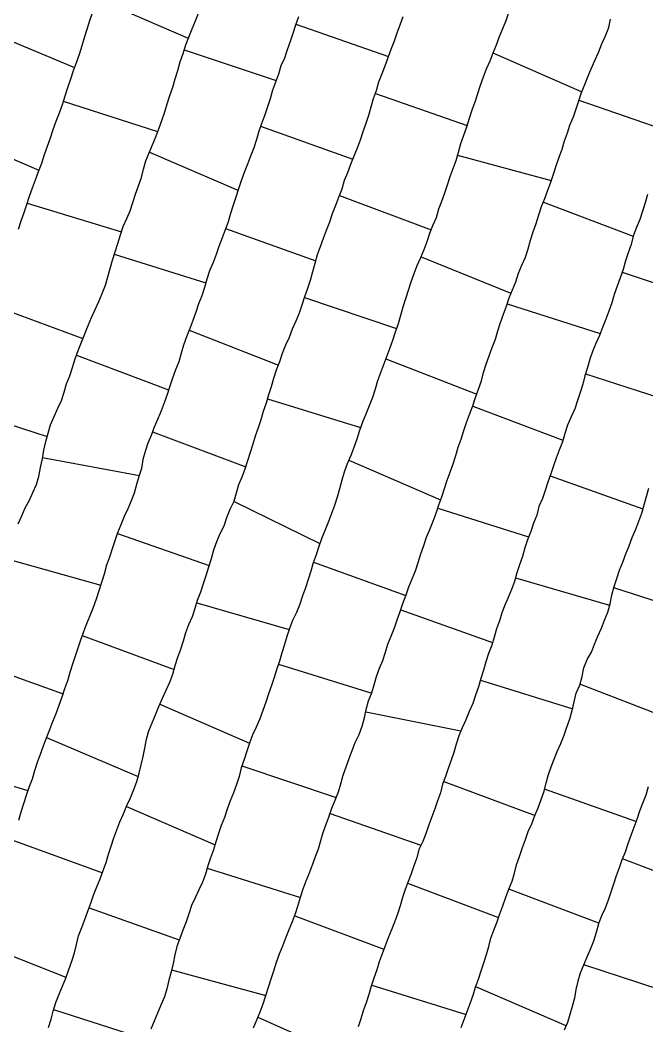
# Model space of a CAD drawing. Extents: x 703186 to 703989, y 1560402 to 1561368.
# Drawn here: x 703552.29 to 703581.29, y 1560532.73 to 1560579.26 of the extents above; entities that cross this region are included whole.
import ezdxf

# ---------------------------------------------------------------- set-up
doc = ezdxf.new("R2010")
doc.units = 0
doc.layers.add('10124_2002_REAL', color=30, linetype='Continuous')
doc.layers.add('AGROCAD PLL', color=7, linetype='Continuous')

msp = doc.modelspace()

# ---------------------------------------------------------------- linework, layer by layer
at = {"layer": '10124_2002_REAL'}
for points in [[(703555.6299, 1560579.591), (703555.5049, 1560579.224), (703555.3794, 1560578.8361), (703555.2573, 1560578.4515), (703555.1449, 1560578.0683), (703555.0156, 1560577.6747), (703554.8811, 1560577.2899), (703554.7415, 1560576.9126), (703554.6162, 1560576.528), (703554.485, 1560576.1273), (703554.3571, 1560575.7417), (703554.2322, 1560575.3512), (703554.0896, 1560574.9626), (703553.9434, 1560574.5756), (703553.8003, 1560574.1908), (703553.6773, 1560573.8), (703553.5341, 1560573.4127), (703553.4052, 1560573.0245), (703553.2854, 1560572.629), (703553.1321, 1560572.2372), (703552.9863, 1560571.8606), (703552.849, 1560571.4849), (703552.7089, 1560571.1092), (703552.5916, 1560570.7243), (703552.4626, 1560570.3417), (703552.3245, 1560569.9669), (703552.204, 1560569.583)], [(703552.206, 1560555.9601), (703552.3736, 1560556.3259), (703552.5302, 1560556.6931), (703552.7178, 1560557.0466), (703552.8844, 1560557.4123), (703553.0449, 1560557.7779), (703553.1614, 1560558.1542), (703553.2405, 1560558.5566), (703553.3193, 1560558.9675), (703553.3934, 1560559.3687), (703553.4807, 1560559.7714), (703553.5849, 1560560.1594), (703553.7008, 1560560.5423), (703553.8608, 1560560.9295), (703554.0335, 1560561.3105), (703554.2076, 1560561.6698), (703554.3256, 1560562.0519), (703554.4419, 1560562.431), (703554.5829, 1560562.8096), (703554.7109, 1560563.1942), (703554.8347, 1560563.5915), (703554.9806, 1560563.9788), (703555.1317, 1560564.3671), (703555.2799, 1560564.7541), (703555.4349, 1560565.1281), (703555.5997, 1560565.4997), (703555.7646, 1560565.8712), (703555.9291, 1560566.2428), (703556.0907, 1560566.621), (703556.236, 1560567.0012), (703556.3433, 1560567.3834), (703556.4545, 1560567.7717), (703556.561, 1560568.1601), (703556.6814, 1560568.5477), (703556.8136, 1560568.9297), (703556.9276, 1560569.3258), (703557.0569, 1560569.7162), (703557.2224, 1560570.0835), (703557.388, 1560570.4456), (703557.5048, 1560570.8223), (703557.629, 1560571.21), (703557.7651, 1560571.5934), (703557.9003, 1560571.976), (703557.996, 1560572.3703), (703558.1107, 1560572.7575), (703558.2635, 1560573.1219), (703558.422, 1560573.49), (703558.5633, 1560573.8675), (703558.7022, 1560574.2404), (703558.8489, 1560574.6211), (703558.979, 1560575.018), (703559.0972, 1560575.3958), (703559.2186, 1560575.7756), (703559.3585, 1560576.1559), (703559.4698, 1560576.5423), (703559.5834, 1560576.9326), (703559.6994, 1560577.3317), (703559.8273, 1560577.7209), (703559.9576, 1560578.1137), (703560.0946, 1560578.4827), (703560.2438, 1560578.8589), (703560.4065, 1560579.2304), (703560.5515, 1560579.5909)], [(703565.1695, 1560579.4125), (703565.0382, 1560579.0352), (703564.9082, 1560578.6453), (703564.7805, 1560578.2687), (703564.6515, 1560577.8918), (703564.5222, 1560577.509), (703564.3596, 1560577.145), (703564.2444, 1560576.7635), (703564.1084, 1560576.4006), (703563.9726, 1560576.0182), (703563.8547, 1560575.6272), (703563.7364, 1560575.252), (703563.6106, 1560574.8798), (703563.4679, 1560574.5076), (703563.3331, 1560574.1287), (703563.2202, 1560573.7393), (703563.0986, 1560573.3538), (703562.9505, 1560572.9733), (703562.8083, 1560572.5953), (703562.6634, 1560572.2122), (703562.5199, 1560571.8345), (703562.3893, 1560571.4635), (703562.2691, 1560571.0744), (703562.1407, 1560570.6971), (703562.0267, 1560570.3203), (703561.9091, 1560569.9289), (703561.7782, 1560569.5629), (703561.6361, 1560569.1838), (703561.4917, 1560568.7919), (703561.3551, 1560568.4171), (703561.2181, 1560568.0422), (703561.0556, 1560567.6598), (703560.9329, 1560567.2725), (703560.8272, 1560566.8852), (703560.6956, 1560566.5051), (703560.5471, 1560566.1368), (703560.4187, 1560565.7497), (703560.2858, 1560565.3686), (703560.136, 1560564.9892), (703559.9859, 1560564.6047), (703559.851, 1560564.231), (703559.7446, 1560563.8462), (703559.6314, 1560563.4548), (703559.4829, 1560563.0821), (703559.3368, 1560562.6958), (703559.2101, 1560562.3197), (703559.0953, 1560561.9408), (703558.9612, 1560561.5508), (703558.8138, 1560561.1823), (703558.6592, 1560560.8078), (703558.5, 1560560.4268), (703558.358, 1560560.0493), (703558.2001, 1560559.6818), (703558.0702, 1560559.3105), (703557.972, 1560558.9277), (703557.9127, 1560558.5178), (703557.7894, 1560558.1461), (703557.6772, 1560557.77), (703557.5681, 1560557.3823), (703557.4296, 1560557.0197), (703557.2713, 1560556.6527), (703557.1114, 1560556.2922), (703556.947, 1560555.9147), (703556.8017, 1560555.5373), (703556.6741, 1560555.1712), (703556.5547, 1560554.802), (703556.4275, 1560554.4114), (703556.2908, 1560554.0378), (703556.1748, 1560553.6344), (703556.0557, 1560553.2479), (703555.9337, 1560552.8543), (703555.8072, 1560552.468), (703555.6724, 1560552.0844), (703555.5147, 1560551.7038), (703555.3605, 1560551.3317), (703555.2246, 1560550.9569), (703555.0847, 1560550.5758), (703554.9618, 1560550.2077), (703554.8307, 1560549.8375), (703554.7101, 1560549.4617), (703554.5954, 1560549.0782), (703554.4775, 1560548.6945), (703554.3443, 1560548.324), (703554.2244, 1560547.9291), (703554.0848, 1560547.544), (703553.9422, 1560547.1678), (703553.7853, 1560546.7911), (703553.6552, 1560546.4177), (703553.4946, 1560546.0399), (703553.3537, 1560545.6629), (703553.2185, 1560545.2911), (703553.0828, 1560544.9124), (703552.9617, 1560544.5291), (703552.8407, 1560544.1395), (703552.6949, 1560543.7586), (703552.5678, 1560543.38), (703552.4462, 1560543.0032), (703552.3289, 1560542.6199), (703552.2192, 1560542.2316)], [(703553.6095, 1560532.653), (703553.7206, 1560533.0382), (703553.8124, 1560533.4127), (703553.9398, 1560533.8102), (703554.0989, 1560534.189), (703554.2508, 1560534.5683), (703554.3993, 1560534.9411), (703554.541, 1560535.3283), (703554.6823, 1560535.7187), (703554.7991, 1560536.1044), (703554.9056, 1560536.4867), (703554.9986, 1560536.8901), (703555.143, 1560537.2798), (703555.2819, 1560537.6536), (703555.4217, 1560538.0276), (703555.5552, 1560538.4004), (703555.6838, 1560538.7715), (703555.8377, 1560539.1579), (703555.9982, 1560539.5338), (703556.1315, 1560539.911), (703556.2662, 1560540.2904), (703556.3868, 1560540.6701), (703556.5007, 1560541.0487), (703556.6267, 1560541.4285), (703556.7643, 1560541.8032), (703556.9068, 1560542.1711), (703557.0703, 1560542.5441), (703557.2356, 1560542.9251), (703557.3927, 1560543.2809), (703557.5484, 1560543.6592), (703557.6954, 1560544.036), (703557.8046, 1560544.4166), (703557.8973, 1560544.8113), (703557.983, 1560545.1931), (703558.0657, 1560545.5841), (703558.1352, 1560545.9897), (703558.2528, 1560546.3796), (703558.3973, 1560546.7452), (703558.549, 1560547.1243), (703558.7083, 1560547.5004), (703558.8752, 1560547.8826), (703559.0423, 1560548.2624), (703559.2139, 1560548.6255), (703559.3635, 1560549.0039), (703559.4624, 1560549.4013), (703559.5897, 1560549.7836), (703559.7321, 1560550.1587), (703559.8538, 1560550.543), (703559.9638, 1560550.9319), (703560.1019, 1560551.2952), (703560.2698, 1560551.6632), (703560.3965, 1560552.0534), (703560.5042, 1560552.4263), (703560.6541, 1560552.8039), (703560.7791, 1560553.1927), (703560.8956, 1560553.5725), (703561.0157, 1560553.9603), (703561.1479, 1560554.3589), (703561.2594, 1560554.7583), (703561.389, 1560555.1398), (703561.5488, 1560555.5076), (703561.7324, 1560555.8694), (703561.8549, 1560556.2514), (703562.0147, 1560556.6341), (703562.1951, 1560557.004), (703562.3077, 1560557.3862), (703562.4149, 1560557.7691), (703562.5576, 1560558.1341), (703562.704, 1560558.5059), (703562.8318, 1560558.8902), (703562.9444, 1560559.2676), (703563.069, 1560559.6537), (703563.1859, 1560560.034), (703563.319, 1560560.4082), (703563.44, 1560560.7858), (703563.5535, 1560561.1627), (703563.6866, 1560561.5505), (703563.8053, 1560561.9371), (703563.9156, 1560562.3128), (703564.0328, 1560562.7013), (703564.1534, 1560563.0845), (703564.3093, 1560563.4717), (703564.4379, 1560563.8596), (703564.5873, 1560564.2319), (703564.7562, 1560564.601), (703564.8982, 1560564.9723), (703565.0694, 1560565.3444), (703565.2179, 1560565.715), (703565.3401, 1560566.0914), (703565.47, 1560566.4783), (703565.6067, 1560566.8609), (703565.7271, 1560567.238), (703565.8318, 1560567.6281), (703565.9374, 1560568.0209), (703566.0513, 1560568.4145), (703566.1923, 1560568.788), (703566.3297, 1560569.1714), (703566.4628, 1560569.5511), (703566.6187, 1560569.9238), (703566.7455, 1560570.3135), (703566.8986, 1560570.6939), (703567.0421, 1560571.0708), (703567.1884, 1560571.4605), (703567.3016, 1560571.8537), (703567.4473, 1560572.2166), (703567.5992, 1560572.5988), (703567.7411, 1560572.9777), (703567.8937, 1560573.3552), (703568.0366, 1560573.7264), (703568.1646, 1560574.103), (703568.2959, 1560574.4883), (703568.421, 1560574.8669), (703568.5286, 1560575.2555), (703568.6481, 1560575.6383), (703568.7795, 1560576.0129), (703568.8893, 1560576.4017), (703569.0347, 1560576.7905), (703569.1788, 1560577.1554), (703569.3163, 1560577.5348), (703569.4583, 1560577.9271), (703569.6056, 1560578.3053), (703569.7388, 1560578.6819), (703569.8738, 1560579.0533), (703570.0214, 1560579.437)], [(703574.8824, 1560579.6076), (703574.7571, 1560579.23), (703574.6032, 1560578.8557), (703574.449, 1560578.4843), (703574.3141, 1560578.1053), (703574.1553, 1560577.7416), (703574.0165, 1560577.3678), (703573.8531, 1560577.0014), (703573.716, 1560576.6218), (703573.5781, 1560576.2383), (703573.455, 1560575.8553), (703573.3249, 1560575.4648), (703573.187, 1560575.0932), (703573.0639, 1560574.709), (703572.9498, 1560574.3094), (703572.8019, 1560573.9239), (703572.6736, 1560573.5406), (703572.5646, 1560573.1442), (703572.4585, 1560572.7542), (703572.309, 1560572.3827), (703572.1751, 1560572.0051), (703572.0489, 1560571.6342), (703571.9206, 1560571.26), (703571.7808, 1560570.8771), (703571.6565, 1560570.5091), (703571.5339, 1560570.1219), (703571.3781, 1560569.75), (703571.237, 1560569.3891), (703571.1063, 1560569.0013), (703570.9696, 1560568.6306), (703570.8204, 1560568.2642), (703570.6465, 1560567.8948), (703570.5004, 1560567.5255), (703570.372, 1560567.1426), (703570.2492, 1560566.7475), (703570.1239, 1560566.3683), (703569.9941, 1560565.9812), (703569.8929, 1560565.595), (703569.7775, 1560565.2182), (703569.6511, 1560564.8312), (703569.5214, 1560564.4392), (703569.3842, 1560564.059), (703569.2471, 1560563.6859), (703569.1037, 1560563.3175), (703568.965, 1560562.941), (703568.8262, 1560562.5681), (703568.7136, 1560562.185), (703568.5907, 1560561.8023), (703568.4394, 1560561.4128), (703568.2836, 1560561.0372), (703568.1255, 1560560.6653), (703567.9988, 1560560.2732), (703567.8696, 1560559.8799), (703567.7278, 1560559.4893), (703567.5902, 1560559.1156), (703567.4272, 1560558.7398), (703567.2878, 1560558.3496), (703567.1789, 1560557.9736), (703567.0757, 1560557.5784), (703566.9607, 1560557.191), (703566.8392, 1560556.8124), (703566.6943, 1560556.433), (703566.5615, 1560556.0619), (703566.4094, 1560555.6826), (703566.245, 1560555.3017), (703566.1129, 1560554.9144), (703565.989, 1560554.5291), (703565.8551, 1560554.1586), (703565.7404, 1560553.7736), (703565.6209, 1560553.3786), (703565.4894, 1560553.0003), (703565.3549, 1560552.6216), (703565.2253, 1560552.2342), (703565.0759, 1560551.8519), (703564.8904, 1560551.4856), (703564.7486, 1560551.1155), (703564.6272, 1560550.7437), (703564.5237, 1560550.3692), (703564.4054, 1560549.9864), (703564.2847, 1560549.605), (703564.1729, 1560549.2422), (703564.0501, 1560548.8518), (703563.9144, 1560548.4707), (703563.7873, 1560548.0899), (703563.6616, 1560547.6991), (703563.5257, 1560547.3149), (703563.3888, 1560546.9295), (703563.2166, 1560546.5549), (703563.0388, 1560546.1917), (703562.9079, 1560545.8127), (703562.7773, 1560545.4382), (703562.6493, 1560545.0563), (703562.518, 1560544.6673), (703562.427, 1560544.2717), (703562.3058, 1560543.8899), (703562.171, 1560543.5064), (703562.0074, 1560543.1348), (703561.8722, 1560542.7495), (703561.7473, 1560542.3707), (703561.5877, 1560542.0058), (703561.4679, 1560541.622), (703561.3518, 1560541.2425), (703561.2409, 1560540.8664), (703561.099, 1560540.5012), (703560.9815, 1560540.1308), (703560.8616, 1560539.7506), (703560.7264, 1560539.37), (703560.5542, 1560539.0165), (703560.3851, 1560538.6565), (703560.2271, 1560538.2922), (703560.0993, 1560537.9173), (703559.9657, 1560537.5337), (703559.8118, 1560537.1551), (703559.6727, 1560536.7762), (703559.5344, 1560536.394), (703559.4454, 1560536.0105), (703559.3783, 1560535.6194), (703559.2731, 1560535.2324), (703559.1717, 1560534.8422), (703559.08, 1560534.4482), (703558.9656, 1560534.0636), (703558.8084, 1560533.6917), (703558.6526, 1560533.3207), (703558.4948, 1560532.9447), (703558.3339, 1560532.5804)], [(703563.0886, 1560532.6396), (703563.2381, 1560533.0125), (703563.3993, 1560533.3733), (703563.5395, 1560533.7504), (703563.6614, 1560534.1327), (703563.7838, 1560534.5155), (703563.9003, 1560534.8975), (703564.0241, 1560535.2801), (703564.151, 1560535.6735), (703564.2892, 1560536.0588), (703564.4434, 1560536.4276), (703564.5888, 1560536.8064), (703564.7362, 1560537.1821), (703564.8942, 1560537.5518), (703565.0337, 1560537.9211), (703565.15, 1560538.3069), (703565.2626, 1560538.6873), (703565.389, 1560539.0627), (703565.5318, 1560539.4341), (703565.6777, 1560539.8074), (703565.8179, 1560540.1742), (703565.9588, 1560540.5591), (703566.0931, 1560540.923), (703566.1985, 1560541.2979), (703566.3136, 1560541.6735), (703566.4479, 1560542.0525), (703566.5908, 1560542.4256), (703566.7188, 1560542.7958), (703566.8668, 1560543.1705), (703567.0147, 1560543.5563), (703567.1326, 1560543.9239), (703567.2431, 1560544.3229), (703567.3762, 1560544.7151), (703567.5112, 1560545.0964), (703567.6491, 1560545.4665), (703567.7987, 1560545.835), (703567.9707, 1560546.2162), (703568.1201, 1560546.5965), (703568.2215, 1560546.9732), (703568.301, 1560547.37), (703568.4133, 1560547.7723), (703568.561, 1560548.1351), (703568.6757, 1560548.5049), (703568.7759, 1560548.8915), (703568.9227, 1560549.2751), (703569.0736, 1560549.6371), (703569.1925, 1560550.0232), (703569.3084, 1560550.3894), (703569.4634, 1560550.7546), (703569.6161, 1560551.1371), (703569.7351, 1560551.5178), (703569.8705, 1560551.9003), (703570.0044, 1560552.2767), (703570.1462, 1560552.6639), (703570.276, 1560553.046), (703570.429, 1560553.4099), (703570.5855, 1560553.7895), (703570.7082, 1560554.1716), (703570.833, 1560554.5734), (703570.9682, 1560554.9608), (703571.1002, 1560555.3329), (703571.2447, 1560555.7018), (703571.3979, 1560556.0739), (703571.5439, 1560556.4477), (703571.666, 1560556.8342), (703571.7989, 1560557.2108), (703571.927, 1560557.5972), (703572.0479, 1560557.9768), (703572.1834, 1560558.3545), (703572.3232, 1560558.7371), (703572.4443, 1560559.123), (703572.5619, 1560559.5041), (703572.6936, 1560559.8815), (703572.8188, 1560560.2679), (703572.943, 1560560.6385), (703573.0879, 1560561.0222), (703573.2352, 1560561.4114), (703573.3637, 1560561.8032), (703573.5025, 1560562.1885), (703573.6346, 1560562.5745), (703573.7359, 1560562.9539), (703573.8544, 1560563.3447), (703573.9883, 1560563.7258), (703574.1377, 1560564.1114), (703574.2787, 1560564.4997), (703574.3973, 1560564.8917), (703574.5178, 1560565.2797), (703574.6629, 1560565.657), (703574.7946, 1560566.0322), (703574.9187, 1560566.418), (703575.0697, 1560566.7893), (703575.2283, 1560567.1611), (703575.3544, 1560567.5488), (703575.5016, 1560567.9267), (703575.6752, 1560568.2978), (703575.7946, 1560568.6786), (703575.9084, 1560569.0858), (703576.0324, 1560569.4718), (703576.1754, 1560569.8488), (703576.2953, 1560570.2532), (703576.4223, 1560570.6355), (703576.5655, 1560571.0096), (703576.7085, 1560571.3889), (703576.8441, 1560571.7723), (703576.9773, 1560572.1431), (703577.0988, 1560572.5258), (703577.2351, 1560572.9171), (703577.3686, 1560573.2918), (703577.478, 1560573.6734), (703577.622, 1560574.0444), (703577.7305, 1560574.41), (703577.8952, 1560574.785), (703578.0189, 1560575.1519), (703578.135, 1560575.5317), (703578.2671, 1560575.911), (703578.4228, 1560576.2839), (703578.5584, 1560576.6436), (703578.705, 1560577.006), (703578.8846, 1560577.3919), (703579.0591, 1560577.7696), (703579.2108, 1560578.1608), (703579.3739, 1560578.5425), (703579.5294, 1560578.9264), (703579.6086, 1560579.3098)], [(703581.3176, 1560571.1944), (703581.2051, 1560570.8036), (703581.0862, 1560570.4214), (703580.9673, 1560570.035), (703580.7963, 1560569.6429), (703580.6524, 1560569.2706), (703580.5571, 1560568.886), (703580.423, 1560568.4972), (703580.2967, 1560568.1239), (703580.1918, 1560567.7311), (703580.0601, 1560567.3367), (703579.916, 1560566.9594), (703579.776, 1560566.5736), (703579.6671, 1560566.1838), (703579.5308, 1560565.8005), (703579.3839, 1560565.4194), (703579.2382, 1560565.0488), (703579.1019, 1560564.6692), (703578.9303, 1560564.2981), (703578.7775, 1560563.937), (703578.6544, 1560563.5813), (703578.5448, 1560563.193), (703578.4218, 1560562.8116), (703578.3223, 1560562.4144), (703578.2044, 1560562.0318), (703578.0796, 1560561.6569), (703577.9531, 1560561.2771), (703577.7904, 1560560.9003), (703577.624, 1560560.5234), (703577.4945, 1560560.1412), (703577.3807, 1560559.7514), (703577.2374, 1560559.3685), (703577.0913, 1560559.0026), (703576.9683, 1560558.6397), (703576.8524, 1560558.2739), (703576.7117, 1560557.8781), (703576.5793, 1560557.5023), (703576.4549, 1560557.1322), (703576.2893, 1560556.7593), (703576.1952, 1560556.3594), (703576.0518, 1560555.9816), (703575.9219, 1560555.6025), (703575.7636, 1560555.2225), (703575.6388, 1560554.84), (703575.5349, 1560554.4446), (703575.3972, 1560554.0588), (703575.2714, 1560553.6853), (703575.158, 1560553.2958), (703575.0192, 1560552.9179), (703574.8699, 1560552.5545), (703574.7189, 1560552.1906), (703574.5825, 1560551.8351), (703574.4743, 1560551.4719), (703574.3331, 1560551.0982), (703574.2286, 1560550.7164), (703574.113, 1560550.3362), (703573.9663, 1560549.9516), (703573.8315, 1560549.5779), (703573.7374, 1560549.1837), (703573.6139, 1560548.8013), (703573.4923, 1560548.4104), (703573.362, 1560548.0266), (703573.2304, 1560547.6426), (703573.0744, 1560547.2684), (703572.9062, 1560546.8936), (703572.7487, 1560546.5183), (703572.5928, 1560546.1466), (703572.4721, 1560545.7601), (703572.3541, 1560545.3811), (703572.2298, 1560545.0185), (703572.1006, 1560544.6401), (703571.9762, 1560544.2667), (703571.8412, 1560543.9032), (703571.7379, 1560543.5163), (703571.6007, 1560543.1335), (703571.482, 1560542.7666), (703571.3352, 1560542.3957), (703571.2001, 1560542.0232), (703571.0731, 1560541.6531), (703570.9178, 1560541.2633), (703570.7317, 1560540.8856), (703570.639, 1560540.5014), (703570.5093, 1560540.1341), (703570.3793, 1560539.7676), (703570.2498, 1560539.4019), (703570.1092, 1560539.0298), (703569.9876, 1560538.6636), (703569.8784, 1560538.282), (703569.7555, 1560537.8929), (703569.6158, 1560537.5193), (703569.4682, 1560537.1755), (703569.3272, 1560536.8035), (703569.1802, 1560536.4366), (703569.0363, 1560536.0656), (703568.9083, 1560535.6903), (703568.7881, 1560535.3162), (703568.659, 1560534.9402), (703568.5406, 1560534.5609), (703568.4181, 1560534.1738), (703568.306, 1560533.7944), (703568.1704, 1560533.4297), (703568.0477, 1560533.0563), (703567.9266, 1560532.6839)], [(703572.6923, 1560532.6489), (703572.8323, 1560533.0149), (703572.9751, 1560533.388), (703573.1126, 1560533.7674), (703573.2535, 1560534.1411), (703573.3671, 1560534.5209), (703573.4938, 1560534.8846), (703573.6245, 1560535.2691), (703573.7393, 1560535.65), (703573.8629, 1560536.0311), (703573.9716, 1560536.4056), (703574.074, 1560536.7823), (703574.2077, 1560537.1506), (703574.3607, 1560537.5364), (703574.4862, 1560537.912), (703574.625, 1560538.2875), (703574.7649, 1560538.6794), (703574.9037, 1560539.0513), (703575.0544, 1560539.4213), (703575.1723, 1560539.795), (703575.2611, 1560540.1749), (703575.3944, 1560540.5658), (703575.5319, 1560540.9753), (703575.6729, 1560541.3515), (703575.8016, 1560541.7172), (703575.9641, 1560542.0822), (703576.111, 1560542.4538), (703576.2542, 1560542.8215), (703576.3972, 1560543.2043), (703576.5366, 1560543.5895), (703576.6267, 1560543.9776), (703576.7363, 1560544.3598), (703576.8695, 1560544.7153), (703577.0061, 1560545.0705), (703577.1416, 1560545.4234), (703577.3029, 1560545.7874), (703577.4568, 1560546.1728), (703577.5872, 1560546.5477), (703577.7261, 1560546.9334), (703577.8411, 1560547.3198), (703577.9255, 1560547.7145), (703578.0262, 1560548.12), (703578.1847, 1560548.4987), (703578.2927, 1560548.8895), (703578.3796, 1560549.2897), (703578.5278, 1560549.6726), (703578.7307, 1560550.0185), (703578.8664, 1560550.3863), (703579.0203, 1560550.7608), (703579.1959, 1560551.1305), (703579.3352, 1560551.4948), (703579.488, 1560551.8675), (703579.5841, 1560552.2589), (703579.6654, 1560552.6584), (703579.7787, 1560553.0497), (703579.902, 1560553.4288), (703580.0265, 1560553.8125), (703580.1725, 1560554.1888), (703580.3233, 1560554.5624), (703580.4669, 1560554.9453), (703580.6164, 1560555.3222), (703580.7761, 1560555.7024), (703580.9174, 1560556.077), (703581.0503, 1560556.4541), (703581.159, 1560556.8357), (703581.2793, 1560557.2215), (703581.3824, 1560557.6026)], [(703581.346, 1560543.792), (703581.2395, 1560543.3954), (703581.0952, 1560543.0216), (703580.9514, 1560542.6551), (703580.819, 1560542.2832), (703580.6857, 1560541.9097), (703580.5446, 1560541.5306), (703580.408, 1560541.1504), (703580.2807, 1560540.7672), (703580.1316, 1560540.4044), (703580.0006, 1560540.0381), (703579.8745, 1560539.6617), (703579.7424, 1560539.2837), (703579.6211, 1560538.9136), (703579.5014, 1560538.5482), (703579.3577, 1560538.1793), (703579.1971, 1560537.8217), (703579.0554, 1560537.4474), (703578.9515, 1560537.0469), (703578.8186, 1560536.6494), (703578.665, 1560536.2682), (703578.516, 1560535.9003), (703578.3627, 1560535.5406), (703578.2065, 1560535.1681), (703578.09, 1560534.8024), (703578.0071, 1560534.4135), (703577.942, 1560534.0051), (703577.8342, 1560533.6308), (703577.7293, 1560533.2568), (703577.6141, 1560532.8835), (703577.4612, 1560532.5295)]]:
    msp.add_lwpolyline(points, dxfattribs=at)
at = {"layer": 'AGROCAD PLL', "color": 1, "true_color": 0xff0000}
for points in [[(703555.8824, 1560580.2452), (703560.0725, 1560578.4232)], [(703554.2829, 1560575.5098), (703558.6543, 1560574.1117)], [(703552.6142, 1560570.7985), (703556.9752, 1560569.4695)], [(703554.8974, 1560563.7579), (703559.1594, 1560562.1523)], [(703558.421, 1560560.2168), (703562.7335, 1560558.5947)], [(703553.3299, 1560559.0246), (703557.8066, 1560558.1978)], [(703567.4977, 1560558.9022), (703571.7456, 1560557.0597)], [(703576.8198, 1560558.1822), (703581.1083, 1560556.6577)], [(703551.6278, 1560554.3458), (703556.0173, 1560553.1241)], [(703584.1252, 1560551.5953), (703579.764, 1560552.9989)], [(703582.4624, 1560546.884), (703578.1942, 1560548.5332)], [(703553.5062, 1560546.0671), (703557.7594, 1560544.2591)], [(703562.5491, 1560544.7595), (703566.9115, 1560543.2871)], [(703550.1743, 1560536.6451), (703554.4114, 1560534.9741)], [(703582.7491, 1560534.1236), (703578.3686, 1560535.5546)], [(703582.7491, 1560534.1236), (703578.3687, 1560535.5546)], [(703568.5576, 1560534.6154), (703572.9233, 1560533.2527)]]:
    msp.add_lwpolyline(points, dxfattribs=at)
at = {"layer": 'AGROCAD PLL', "color": 3, "true_color": 0x00ff00}
for points in [[(703565.0511, 1560579.0724), (703569.3334, 1560577.5822)], [(703550.6195, 1560578.8121), (703554.8023, 1560577.077)], [(703559.8815, 1560577.8843), (703564.1356, 1560576.4732)], [(703574.1567, 1560577.7449), (703578.2809, 1560575.9442)], [(703568.7292, 1560575.8696), (703572.9705, 1560574.3818)], [(703578.1472, 1560575.5668), (703582.4282, 1560574.0758)], [(703563.4124, 1560574.3515), (703567.6862, 1560572.831)], [(703549.0152, 1560574.0872), (703553.1623, 1560572.3143)], [(703558.2767, 1560573.1525), (703562.367, 1560571.3913)], [(703572.531, 1560573.0208), (703576.8687, 1560571.8408)], [(703567.0738, 1560571.1552), (703571.3063, 1560569.5663)], [(703570.8421, 1560568.3176), (703575.0023, 1560566.6235)], [(703565.4537, 1560566.4297), (703569.7068, 1560565.0017)], [(703551.0079, 1560566.0684), (703555.1927, 1560564.5265)], [(703574.8301, 1560566.1427), (703579.1339, 1560564.7583)], [(703569.212, 1560563.5958), (703573.4195, 1560561.9581)], [(703578.4512, 1560562.9026), (703582.7538, 1560561.5151)], [(703563.744, 1560561.7374), (703568.0452, 1560560.4168)], [(703573.2335, 1560561.4069), (703577.4033, 1560559.8288)], [(703556.7908, 1560555.5061), (703561.0375, 1560554.026)], [(703565.8635, 1560554.1819), (703570.1366, 1560552.6376)], [(703575.2048, 1560553.4567), (703579.5664, 1560552.1868)], [(703569.9, 1560551.9834), (703574.1537, 1560550.4702)], [(703555.1605, 1560550.7823), (703559.4172, 1560549.2197)], [(703550.0084, 1560549.6174), (703554.275, 1560548.0958)], [(703564.2399, 1560549.4595), (703568.5584, 1560548.1287)], [(703564.2399, 1560549.4595), (703568.559, 1560548.1286)], [(703573.5918, 1560548.7302), (703577.8588, 1560547.4028)], [(703558.7585, 1560547.6153), (703562.9051, 1560545.8046)], [(703558.7585, 1560547.6153), (703562.9051, 1560545.8046)], [(703568.2791, 1560547.2605), (703572.6894, 1560546.3769)], [(703548.3667, 1560544.8981), (703552.6491, 1560543.6223)], [(703571.8895, 1560544.0333), (703576.115, 1560542.464)], [(703571.8895, 1560544.0333), (703576.115, 1560542.464)], [(703580.7819, 1560542.1794), (703576.5591, 1560543.6865)], [(703557.2153, 1560542.8782), (703561.3102, 1560541.1016)], [(703551.9003, 1560541.3339), (703556.0951, 1560539.8081)], [(703584.369, 1560538.8493), (703580.1559, 1560540.4635)], [(703560.9494, 1560540.029), (703565.2576, 1560538.6703)], [(703570.2216, 1560539.3272), (703574.428, 1560537.7378)], [(703579.0693, 1560537.4842), (703574.9069, 1560539.06)], [(703579.0693, 1560537.4842), (703574.9072, 1560539.0599)], [(703559.2984, 1560535.3254), (703563.6634, 1560534.1389)], [(703559.2984, 1560535.3254), (703563.6634, 1560534.1389)], [(703577.5501, 1560532.7354), (703573.3735, 1560534.5394)], [(703553.8332, 1560533.4777), (703558.1513, 1560532.0937)], [(703563.2906, 1560533.1299), (703567.3982, 1560531.2947)]]:
    msp.add_lwpolyline(points, dxfattribs=at)
at = {"layer": 'AGROCAD PLL', "color": 5, "true_color": 0x0000ff}
for points in [[(703576.5037, 1560570.8481), (703580.6488, 1560569.2614)], [(703576.5037, 1560570.8481), (703580.65, 1560569.2609)], [(703561.7991, 1560569.6214), (703565.969, 1560568.13)], [(703556.6461, 1560568.4339), (703560.8901, 1560567.1156)], [(703580.1482, 1560567.6007), (703584.3624, 1560566.1935)], [(703560.1086, 1560564.919), (703564.2423, 1560563.3052)], [(703549.3469, 1560561.3568), (703553.5412, 1560559.9967)], [(703562.1876, 1560556.9886), (703566.1596, 1560555.0514)], [(703571.6163, 1560556.6769), (703575.8167, 1560555.3499)], [(703560.4688, 1560552.3037), (703564.7343, 1560551.0718)], [(703566.633, 1560542.5476), (703570.8348, 1560541.0948)], [(703555.4807, 1560538.1925), (703559.6455, 1560536.7011)], [(703564.9976, 1560537.8256), (703569.1156, 1560536.2701)]]:
    msp.add_lwpolyline(points, dxfattribs=at)

doc.saveas('drawing.dxf')
